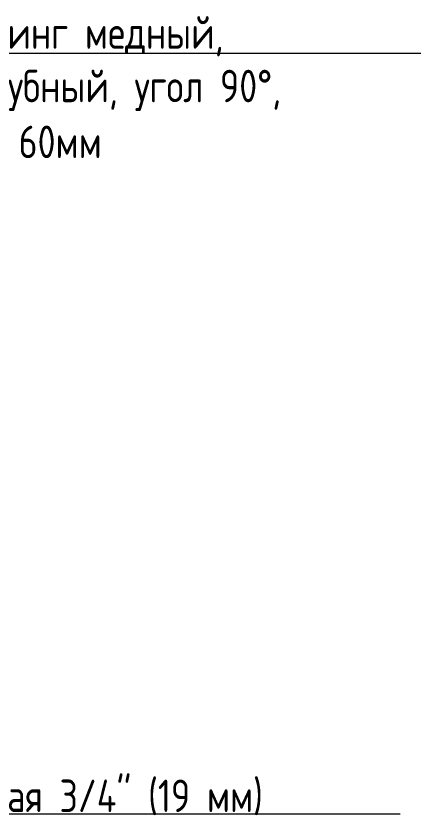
# Model space of a CAD drawing. Header units: millimetres. Extents: x -559267 to 14075, y 0 to 209897.
# Drawn here: x 684.2 to 715.3, y 76.6 to 138.5 of the extents above; entities that cross this region are included whole.
import ezdxf

# ---------------------------------------------------------------- set-up
doc = ezdxf.new("R2010")
doc.units = ezdxf.units.MM
doc.linetypes.add('JIS_02_0.7', pattern=[1.35, 0.75, -0.6])
doc.layers.add('01_Lutron', color=1, linetype='JIS_02_0.7', lineweight=13)
doc.layers.add('PDF _Геометрия', color=7, linetype='Continuous')
doc.layers.add('PDF _Текст', color=7, linetype='Continuous', true_color=0x535353)
doc.styles.add('Unecom', font='GOST2304A_0.ttf', dxfattribs={"height": 2.5})

# ---------------------------------------------------------------- blocks, each defined once
blk = doc.blocks.new('ТП')
at = {"layer": 'PDF _Геометрия', "lineweight": 0}
for points in [[(97.274, -156.064), (122.821, -140.06), (166.091, -140.06)], [(93.125, -185.049), (118.435, -198.564), (164.491, -198.564)]]:
    blk.add_lwpolyline(points, dxfattribs=at)
at = {"layer": 'PDF _Текст', "color": 7, "char_height": 2.5, "attachment_point": 7, "style": 'Unecom'}
for s, insert in [('Фитинг медный,', (129.078, -140.299)), ('двухраструбный, угол 90°,', (122.407, -144.507)), ('радиус ≥ 60мм', (122.821, -148.803)), ('Труба медная 3/4" (19 мм)', (119.999, -199.098))]:
    blk.add_mtext(s, dxfattribs=dict(at, insert=insert))

msp = doc.modelspace()

# ---------------------------------------------------------------- block references
at = {"layer": '01_Lutron', "color": 5}
msp.add_blockref('ТП', (549.208, 275.712), dxfattribs=at)

doc.saveas('drawing.dxf')
